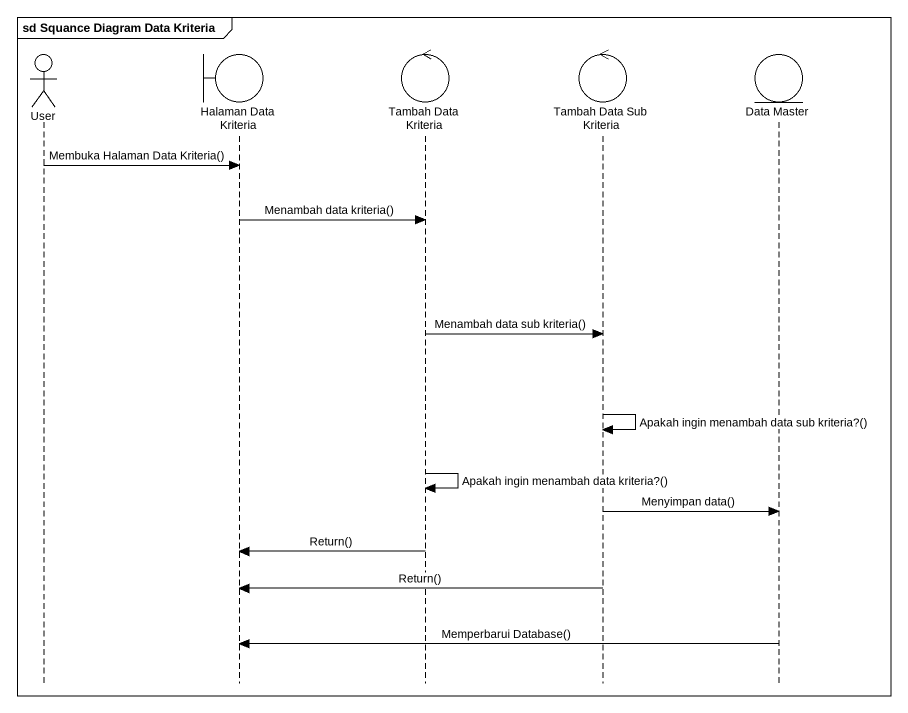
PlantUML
@startuml
mainframe sd Squance Diagram Data Kriteria
hide footbox
actor User
boundary "Halaman Data Kriteria" as Halaman_Data_Kriteria
control "Tambah Data Kriteria" as Tambah_Data_Kriteria
control "Tambah Data Sub Kriteria" as Tambah_Data_Sub_Kriteria
entity "Data Master" as Data_Master

User -> Halaman_Data_Kriteria : Membuka Halaman Data Kriteria()
Halaman_Data_Kriteria -> Tambah_Data_Kriteria : Menambah data kriteria()
Tambah_Data_Kriteria -> Tambah_Data_Sub_Kriteria : Menambah data sub kriteria()
Tambah_Data_Sub_Kriteria -> Tambah_Data_Sub_Kriteria : Apakah ingin menambah data sub kriteria?()
Tambah_Data_Kriteria -> Tambah_Data_Kriteria : Apakah ingin menambah data kriteria?()
Tambah_Data_Sub_Kriteria -> Data_Master : Menyimpan data()
Tambah_Data_Kriteria -> Halaman_Data_Kriteria : Return()
Tambah_Data_Sub_Kriteria -> Halaman_Data_Kriteria : Return()
Data_Master -> Halaman_Data_Kriteria : Memperbarui Database()
@enduml
